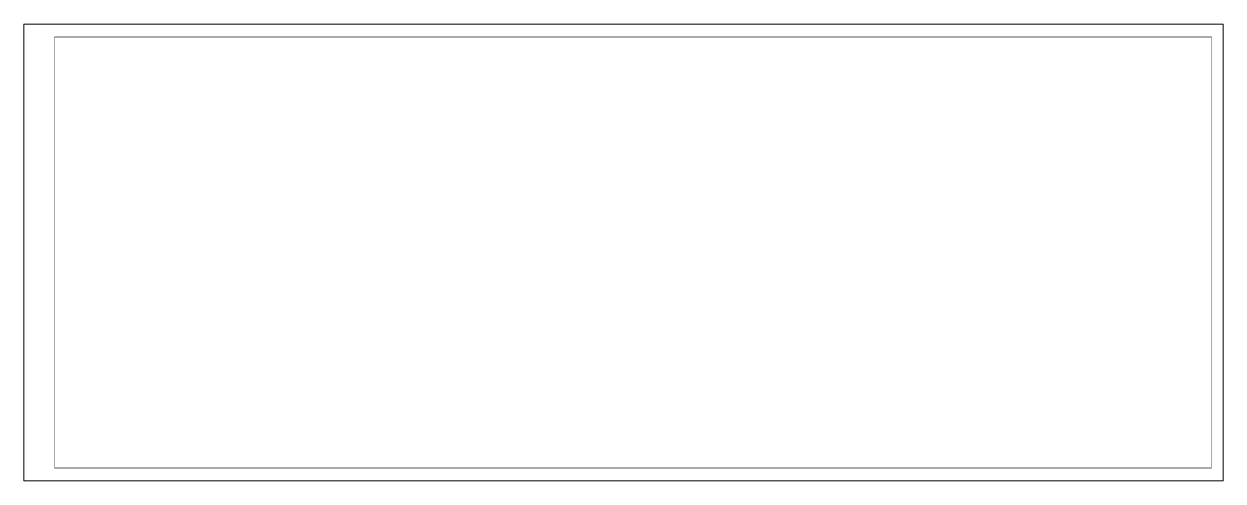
# Model space of a CAD drawing. Header units: millimetres. Extents: x 0 to 1560, y 0 to 594.
import ezdxf

# ---------------------------------------------------------------- set-up
doc = ezdxf.new("R2010")
doc.units = ezdxf.units.MM
doc.header["$MEASUREMENT"] = 0
doc.layers.add('Doul-form', color=8, linetype='Continuous', lineweight=13)
doc.layers.add('THAY', color=8, linetype='Continuous', lineweight=18)

msp = doc.modelspace()

# ---------------------------------------------------------------- linework, layer by layer
at = {"layer": 'Doul-form', "lineweight": 40, "const_width": 0.65}
msp.add_lwpolyline([(39.8, 17), (1545, 17), (1545, 577), (39.8, 577)], close=True, dxfattribs=at)
at = {"layer": 'THAY', "color": 250}
msp.add_lwpolyline([(0, 0), (1560, 0), (1560, 594), (0, 594)], close=True, dxfattribs=at)

doc.saveas('drawing.dxf')
